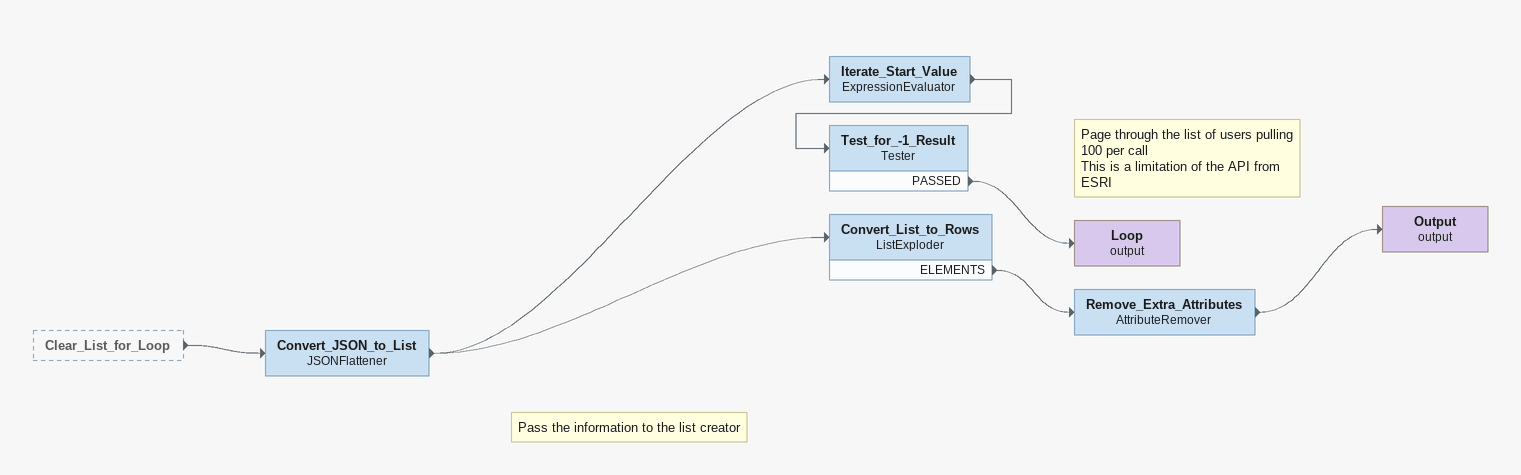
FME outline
Clear_List_for_Loop [outside]
    -> Convert_JSON_to_List
Note: Pass the information to the list creator
Convert_JSON_to_List: JSONFlattener
    -> Convert_List_to_Rows
    -> Iterate_Start_Value
Iterate_Start_Value: ExpressionEvaluator
    -> Test_for_-1_Result
Test_for_-1_Result: Tester
    PASSED -> Loop (output)
Note: Page through the list of users pulling 100 per call / This is a limitation of the API from ESRI
Loop (output)
Convert_List_to_Rows: ListExploder
    ELEMENTS -> Remove_Extra_Attributes
Remove_Extra_Attributes: AttributeRemover
    -> Output (output)
Output (output)
